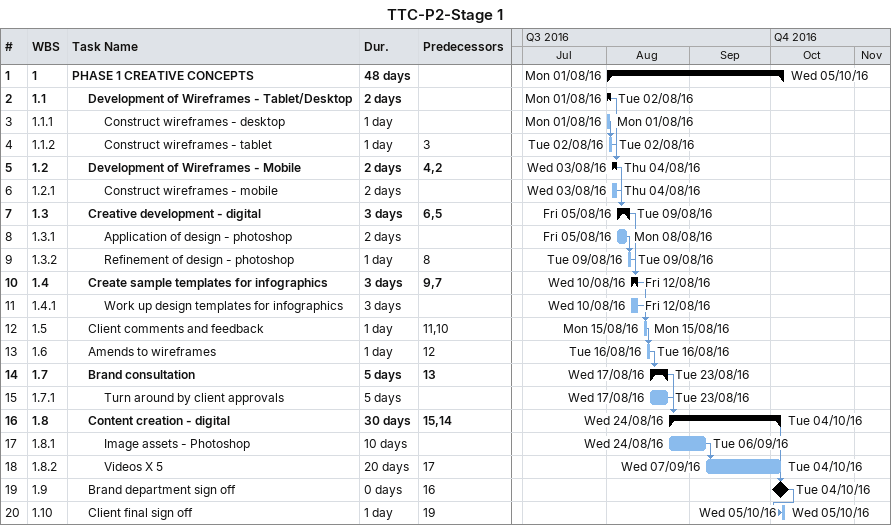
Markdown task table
TTC-P2-Stage 1

| ID | WBS | Task | Duration | Start | Finish | Predecessors |
|---|---|---|---|---|---|---|
| 1 | 1 | **PHASE 1 CREATIVE CONCEPTS** | 48d | 2016-08-01 | 2016-10-05 |  |
| 2 | 1.1 | **Development of Wireframes - Tablet/Desktop** | 2d | 2016-08-01 | 2016-08-02 |  |
| 3 | 1.1.1 | Construct wireframes - desktop | 1d | 2016-08-01 | 2016-08-01 |  |
| 4 | 1.1.2 | Construct wireframes - tablet | 1d | 2016-08-02 | 2016-08-02 | 3 |
| 5 | 1.2 | **Development of Wireframes - Mobile** | 2d | 2016-08-03 | 2016-08-04 | 4, 2 |
| 6 | 1.2.1 | Construct wireframes - mobile | 2d | 2016-08-03 | 2016-08-04 |  |
| 7 | 1.3 | **Creative development - digital** | 3d | 2016-08-05 | 2016-08-09 | 6, 5 |
| 8 | 1.3.1 | Application of design - photoshop | 2d | 2016-08-05 | 2016-08-08 |  |
| 9 | 1.3.2 | Refinement of design - photoshop | 1d | 2016-08-09 | 2016-08-09 | 8 |
| 10 | 1.4 | **Create sample templates for infographics** | 3d | 2016-08-10 | 2016-08-12 | 9, 7 |
| 11 | 1.4.1 | Work up design templates for infographics | 3d | 2016-08-10 | 2016-08-12 |  |
| 12 | 1.5 | Client comments and feedback | 1d | 2016-08-15 | 2016-08-15 | 11, 10 |
| 13 | 1.6 | Amends to wireframes | 1d | 2016-08-16 | 2016-08-16 | 12 |
| 14 | 1.7 | **Brand consultation** | 5d | 2016-08-17 | 2016-08-23 | 13 |
| 15 | 1.7.1 | Turn around by client approvals | 5d | 2016-08-17 | 2016-08-23 |  |
| 16 | 1.8 | **Content creation - digital** | 30d | 2016-08-24 | 2016-10-04 | 15, 14 |
| 17 | 1.8.1 | Image assets - Photoshop | 10d | 2016-08-24 | 2016-09-06 |  |
| 18 | 1.8.2 | Videos X 5 | 20d | 2016-09-07 | 2016-10-04 | 17 |
| 19 | 1.9 | Brand department sign off | 0d | 2016-10-04 | 2016-10-04 | 16 |
| 20 | 1.10 | Client final sign off | 1d | 2016-10-05 | 2016-10-05 | 19 |
